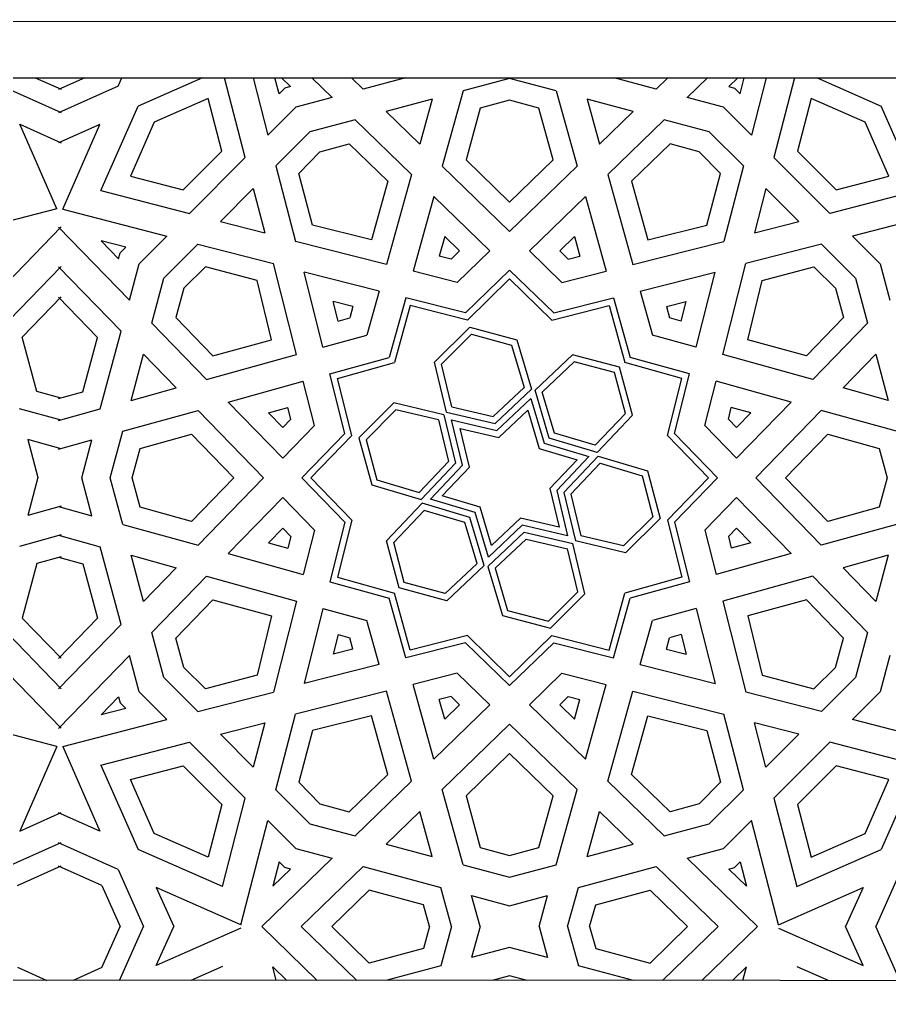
# Model space of a CAD drawing. Header units: inches. Extents: x 13054 to 48691, y 5623 to 20391.
# Drawn here: x 48414.96 to 48422.67, y 18880.37 to 18889.05 of the extents above; entities that cross this region are included whole.
import ezdxf

# ---------------------------------------------------------------- set-up
doc = ezdxf.new("R2010")
doc.units = ezdxf.units.IN
doc.header["$MEASUREMENT"] = 0

msp = doc.modelspace()

# ---------------------------------------------------------------- linework, layer by layer
at = {"transparency": 33554483}
for p, q in [((48359.0099, 18889.046), (48454.949, 18889.0205)), ((48359.5098, 18888.5459), (48454.4489, 18888.5206)), ((48415.1014, 18888.5311), (48415.3325, 18888.4279)), ((48415.5426, 18888.531), (48415.3071, 18888.4257)), ((48415.8358, 18888.4563), (48415.8691, 18888.5309)), ((48416.5858, 18888.5307), (48416.0132, 18888.2788)), ((48416.9638, 18887.8227), (48416.7805, 18888.5307)), ((48417.0327, 18888.5306), (48417.1641, 18888.023)), ((48417.2636, 18888.3881), (48417.2267, 18888.5305)), ((48417.2841, 18888.5305), (48417.3651, 18888.4518)), ((48417.5537, 18888.5305), (48417.7332, 18888.356)), ((48417.904, 18888.5304), (48418.0078, 18888.4296)), ((48418.3834, 18888.5302), (48418.0078, 18888.4296)), ((48419.3071, 18888.525), (48418.8947, 18888.4145)), ((48419.7196, 18888.4145), (48419.3071, 18888.525)), ((48420.6065, 18888.4296), (48420.2327, 18888.5297)), ((48420.7094, 18888.5296), (48420.6065, 18888.4296)), ((48421.0596, 18888.5295), (48420.8811, 18888.356)), ((48421.329, 18888.5295), (48421.2491, 18888.4518)), ((48421.3506, 18888.3881), (48421.3872, 18888.5294)), ((48421.5812, 18888.5294), (48421.4501, 18888.023)), ((48421.8334, 18888.5293), (48421.6504, 18887.8227)), ((48422.0318, 18888.5293), (48422.601, 18888.2788)), ((48414.8038, 18888.4584), (48415.3325, 18888.2222)), ((48415.8358, 18888.4563), (48415.3071, 18888.2201)), ((48417.3135, 18888.438), (48417.2636, 18888.3881)), ((48417.3651, 18888.4518), (48417.3135, 18888.438)), ((48418.8947, 18888.4145), (48418.7098, 18887.7473)), ((48419.7196, 18888.4145), (48419.9044, 18887.7473)), ((48421.2491, 18888.4518), (48421.3007, 18888.438)), ((48421.3007, 18888.438), (48421.3506, 18888.3881)), ((48416.6341, 18888.3468), (48416.1557, 18888.1364)), ((48416.7551, 18887.8796), (48416.6341, 18888.3468)), ((48417.7332, 18888.356), (48417.4107, 18888.2696)), ((48418.621, 18888.3412), (48418.2116, 18888.2315)), ((48418.621, 18888.3412), (48418.5102, 18887.9413)), ((48419.3071, 18888.3306), (48419.047, 18888.2609)), ((48419.5673, 18888.2609), (48419.3071, 18888.3306)), ((48420.4026, 18888.2315), (48419.9932, 18888.3412)), ((48419.9932, 18888.3412), (48420.104, 18887.9413)), ((48421.2035, 18888.2696), (48420.8811, 18888.356)), ((48421.9801, 18888.3468), (48421.8591, 18887.8796)), ((48422.4586, 18888.1364), (48421.9801, 18888.3468)), ((48415.6844, 18887.5314), (48416.0132, 18888.2788)), ((48417.4107, 18888.2696), (48417.1641, 18888.023)), ((48418.2116, 18888.2315), (48418.5102, 18887.9413)), ((48419.047, 18888.2609), (48418.9205, 18887.8044)), ((48419.6937, 18887.8044), (48419.5673, 18888.2609)), ((48420.4026, 18888.2315), (48420.104, 18887.9413)), ((48421.4501, 18888.023), (48421.2035, 18888.2696)), ((48422.9298, 18887.5314), (48422.601, 18888.2788)), ((48417.937, 18888.1579), (48417.5371, 18888.0507)), ((48417.937, 18888.1579), (48418.4359, 18887.673)), ((48420.6772, 18888.1579), (48420.1783, 18887.673)), ((48421.0772, 18888.0507), (48420.6772, 18888.1579)), ((48414.9642, 18888.1193), (48415.3325, 18887.9548)), ((48415.2942, 18887.3692), (48414.9642, 18888.1193)), ((48415.6754, 18888.1172), (48415.3071, 18887.9527)), ((48415.3454, 18887.367), (48415.6754, 18888.1172)), ((48416.1557, 18888.1364), (48415.9452, 18887.6579)), ((48422.669, 18887.6579), (48422.4586, 18888.1364)), ((48417.5371, 18888.0507), (48417.2351, 18887.7488)), ((48421.3791, 18887.7488), (48421.0772, 18888.0507)), ((48416.4125, 18887.5369), (48416.7551, 18887.8796)), ((48417.626, 18887.873), (48417.8856, 18887.9448)), ((48417.8856, 18887.9448), (48418.2259, 18887.6153)), ((48420.7287, 18887.9448), (48420.3883, 18887.6153)), ((48420.9883, 18887.873), (48420.7287, 18887.9448)), ((48421.8591, 18887.8796), (48422.2018, 18887.5369)), ((48416.4693, 18887.3282), (48416.9638, 18887.8227)), ((48417.437, 18887.6811), (48417.626, 18887.873)), ((48418.9205, 18887.8044), (48419.3071, 18887.4287)), ((48419.3071, 18887.4287), (48419.6937, 18887.8044)), ((48421.1772, 18887.6811), (48420.9883, 18887.873)), ((48422.1449, 18887.3282), (48421.6504, 18887.8227)), ((48417.2351, 18887.7488), (48417.4087, 18887.0786)), ((48418.7098, 18887.7473), (48419.3071, 18887.1668)), ((48419.9044, 18887.7473), (48419.3071, 18887.1668)), ((48421.3791, 18887.7488), (48421.2056, 18887.0786)), ((48415.9452, 18887.6579), (48416.4125, 18887.5369)), ((48417.5594, 18887.2235), (48417.437, 18887.6811)), ((48418.4359, 18887.673), (48418.2148, 18886.8749)), ((48420.1783, 18887.673), (48420.3994, 18886.8749)), ((48421.0549, 18887.2235), (48421.1772, 18887.6811)), ((48422.2018, 18887.5369), (48422.669, 18887.6579)), ((48416.7436, 18887.2572), (48417.0348, 18887.5485)), ((48417.0348, 18887.5485), (48417.1366, 18887.1555)), ((48418.2259, 18887.6153), (48418.0831, 18887.0955)), ((48420.3883, 18887.6153), (48420.5312, 18887.0955)), ((48421.5794, 18887.5485), (48421.4777, 18887.1555)), ((48421.8707, 18887.2572), (48421.5794, 18887.5485)), ((48415.6844, 18887.5314), (48416.4693, 18887.3282)), ((48418.6355, 18887.4791), (48418.4516, 18886.815)), ((48418.6355, 18887.4791), (48419.132, 18886.9966)), ((48419.9787, 18887.4791), (48419.4823, 18886.9966)), ((48419.9787, 18887.4791), (48420.1627, 18886.815)), ((48422.9298, 18887.5314), (48422.1449, 18887.3282)), ((48415.2942, 18887.3692), (48414.3706, 18887.13)), ((48415.3454, 18887.367), (48416.269, 18887.1279)), ((48423.2689, 18887.367), (48422.3452, 18887.1279)), ((48415.3325, 18887.2081), (48414.7035, 18886.561)), ((48415.3071, 18887.206), (48415.936, 18886.5589)), ((48416.7436, 18887.2572), (48417.1366, 18887.1555)), ((48418.0831, 18887.0955), (48417.5594, 18887.2235)), ((48420.5312, 18887.0955), (48421.0549, 18887.2235)), ((48421.4777, 18887.1555), (48421.8707, 18887.2572)), ((48416.0224, 18886.8813), (48416.269, 18887.1279)), ((48418.7319, 18887.1236), (48418.6838, 18886.95)), ((48418.7319, 18887.1236), (48418.8625, 18886.9966)), ((48419.8823, 18887.1236), (48419.7517, 18886.9966)), ((48419.8823, 18887.1236), (48419.9304, 18886.95)), ((48422.3452, 18887.1279), (48422.5918, 18886.8813)), ((48415.904, 18887.0284), (48415.687, 18887.0846)), ((48415.687, 18887.0846), (48415.8402, 18886.9269)), ((48415.8541, 18886.9785), (48415.904, 18887.0284)), ((48416.2413, 18886.755), (48416.5433, 18887.0569)), ((48416.5433, 18887.0569), (48417.2135, 18886.8834)), ((48418.2148, 18886.8749), (48417.4087, 18887.0786)), ((48420.3994, 18886.8749), (48421.2056, 18887.0786)), ((48422.071, 18887.0569), (48421.4008, 18886.8834)), ((48422.071, 18887.0569), (48422.3729, 18886.755)), ((48415.8402, 18886.9269), (48415.8541, 18886.9785)), ((48418.7876, 18886.9238), (48418.6838, 18886.95)), ((48418.8625, 18886.9966), (48418.7876, 18886.9238)), ((48419.132, 18886.9966), (48418.8433, 18886.7161)), ((48419.4823, 18886.9966), (48419.771, 18886.7161)), ((48419.7517, 18886.9966), (48419.8266, 18886.9238)), ((48419.8266, 18886.9238), (48419.9304, 18886.95)), ((48415.3325, 18886.8579), (48414.7771, 18886.2864)), ((48415.3071, 18886.8557), (48415.8625, 18886.2843)), ((48415.936, 18886.5589), (48416.0224, 18886.8813)), ((48416.611, 18886.855), (48416.419, 18886.6661)), ((48417.0686, 18886.7327), (48416.611, 18886.855)), ((48417.4172, 18886.0772), (48417.2135, 18886.8834)), ((48421.1971, 18886.0772), (48421.4008, 18886.8834)), ((48421.5457, 18886.7327), (48422.0033, 18886.855)), ((48422.0033, 18886.855), (48422.1952, 18886.6661)), ((48422.5918, 18886.8813), (48422.6782, 18886.5589)), ((48416.1342, 18886.355), (48416.2413, 18886.755)), ((48417.6525, 18886.1424), (48417.4844, 18886.8076)), ((48418.1496, 18886.6395), (48417.4844, 18886.8076)), ((48418.8433, 18886.7161), (48418.4516, 18886.815)), ((48419.3071, 18886.8264), (48418.9156, 18886.446)), ((48419.3071, 18886.8264), (48419.6986, 18886.446)), ((48419.771, 18886.7161), (48420.1627, 18886.815)), ((48420.4646, 18886.6395), (48421.1298, 18886.8076)), ((48420.9617, 18886.1424), (48421.1298, 18886.8076)), ((48422.3729, 18886.755), (48422.4801, 18886.355)), ((48416.419, 18886.6661), (48416.3473, 18886.4065)), ((48417.1965, 18886.209), (48417.0686, 18886.7327)), ((48419.3071, 18886.7479), (48418.9323, 18886.3836)), ((48419.3071, 18886.7479), (48419.6819, 18886.3836)), ((48421.4177, 18886.209), (48421.5457, 18886.7327)), ((48422.1952, 18886.6661), (48422.267, 18886.4065)), ((48414.9861, 18886.232), (48415.3325, 18886.5884)), ((48415.6535, 18886.2299), (48415.3071, 18886.5863)), ((48418.1496, 18886.6395), (48418.0418, 18886.2503)), ((48418.3864, 18886.5797), (48418.2402, 18886.0519)), ((48418.9156, 18886.446), (48418.3864, 18886.5797)), ((48419.6986, 18886.446), (48420.2279, 18886.5797)), ((48420.2279, 18886.5797), (48420.3741, 18886.0519)), ((48420.4646, 18886.6395), (48420.5725, 18886.2503)), ((48417.7875, 18886.3747), (48417.7436, 18886.5484)), ((48417.9174, 18886.5045), (48417.7436, 18886.5484)), ((48417.9174, 18886.5045), (48417.8892, 18886.4028)), ((48418.426, 18886.5116), (48418.2859, 18886.0061)), ((48418.9323, 18886.3836), (48418.426, 18886.5116)), ((48419.6819, 18886.3836), (48420.1883, 18886.5116)), ((48420.1883, 18886.5116), (48420.3283, 18886.0061)), ((48420.6969, 18886.5045), (48420.8706, 18886.5484)), ((48420.6969, 18886.5045), (48420.7251, 18886.4028)), ((48420.8267, 18886.3747), (48420.8706, 18886.5484)), ((48416.3473, 18886.4065), (48416.6767, 18886.0661)), ((48422.267, 18886.4065), (48421.9375, 18886.0661)), ((48416.1342, 18886.355), (48416.619, 18885.8561)), ((48417.7875, 18886.3747), (48417.8892, 18886.4028)), ((48418.6418, 18886.0106), (48418.9534, 18886.3204)), ((48418.9534, 18886.3204), (48419.3699, 18886.2075)), ((48420.8267, 18886.3747), (48420.7251, 18886.4028)), ((48422.4801, 18886.355), (48421.9952, 18885.8561)), ((48415.1153, 18885.7498), (48414.9861, 18886.232)), ((48415.6779, 18885.5954), (48415.8625, 18886.2843)), ((48417.6525, 18886.1424), (48418.0418, 18886.2503)), ((48418.704, 18885.9929), (48418.9701, 18886.2575)), ((48418.9701, 18886.2575), (48419.3249, 18886.1613)), ((48420.9617, 18886.1424), (48420.5725, 18886.2503)), ((48415.5243, 18885.7477), (48415.6535, 18886.2299)), ((48416.6767, 18886.0661), (48417.1965, 18886.209)), ((48419.3249, 18886.1613), (48419.4364, 18885.7868)), ((48419.3699, 18886.2075), (48419.5003, 18885.7697)), ((48421.9375, 18886.0661), (48421.4177, 18886.209)), ((48415.9509, 18885.671), (48416.0606, 18886.0804)), ((48416.0606, 18886.0804), (48416.3508, 18885.7818)), ((48416.619, 18885.8561), (48417.4172, 18886.0772)), ((48419.864, 18886.0751), (48419.5322, 18885.7611)), ((48420.2812, 18885.9646), (48419.864, 18886.0751)), ((48421.9952, 18885.8561), (48421.1971, 18886.0772)), ((48422.5537, 18886.0804), (48422.2635, 18885.7818)), ((48422.5537, 18886.0804), (48422.6634, 18885.671)), ((48417.7123, 18885.9057), (48418.2402, 18886.0519)), ((48417.7805, 18885.8661), (48418.2859, 18886.0061)), ((48418.7474, 18885.568), (48418.6418, 18886.0106)), ((48418.7942, 18885.6147), (48418.704, 18885.9929)), ((48419.8799, 18886.0126), (48419.5961, 18885.744)), ((48420.2353, 18885.9185), (48419.8799, 18886.0126)), ((48420.8338, 18885.8661), (48420.3283, 18886.0061)), ((48420.9019, 18885.9057), (48420.3741, 18886.0519)), ((48417.8461, 18885.3764), (48417.7123, 18885.9057)), ((48420.3335, 18885.5563), (48420.2353, 18885.9185)), ((48420.3961, 18885.5405), (48420.2812, 18885.9646)), ((48420.7682, 18885.3764), (48420.9019, 18885.9057)), ((48416.813, 18885.6565), (48417.477, 18885.8405)), ((48417.576, 18885.4488), (48417.477, 18885.8405)), ((48417.9084, 18885.3597), (48417.7805, 18885.8661)), ((48420.7058, 18885.3597), (48420.8338, 18885.8661)), ((48421.0383, 18885.4488), (48421.1372, 18885.8405)), ((48421.8013, 18885.6565), (48421.1372, 18885.8405)), ((48415.3325, 18885.6897), (48415.1153, 18885.7498)), ((48415.3071, 18885.6875), (48415.5243, 18885.7477)), ((48415.9509, 18885.671), (48416.3508, 18885.7818)), ((48419.1619, 18885.527), (48419.4364, 18885.7868)), ((48419.1784, 18885.4652), (48419.5003, 18885.7697)), ((48419.6587, 18885.3365), (48419.5322, 18885.7611)), ((48419.704, 18885.3818), (48419.5961, 18885.744)), ((48422.6634, 18885.671), (48422.2635, 18885.7818)), ((48416.813, 18885.6565), (48417.2954, 18885.1601)), ((48418.2814, 18885.6502), (48417.9717, 18885.3386)), ((48418.7241, 18885.5446), (48418.2814, 18885.6502)), ((48419.195, 18885.4033), (48419.4954, 18885.6875)), ((48419.4954, 18885.6875), (48419.6134, 18885.2912)), ((48421.8013, 18885.6565), (48421.3188, 18885.1601)), ((48415.3325, 18885.4948), (48414.9617, 18885.5975)), ((48415.3071, 18885.4927), (48415.6779, 18885.5954)), ((48415.8776, 18885.3974), (48416.5448, 18885.5822)), ((48416.5448, 18885.5822), (48417.1252, 18884.9849)), ((48417.1685, 18885.5601), (48417.342, 18885.6082)), ((48417.1685, 18885.5601), (48417.2954, 18885.4295)), ((48417.3682, 18885.5044), (48417.342, 18885.6082)), ((48418.2991, 18885.5881), (48418.0345, 18885.3219)), ((48418.6773, 18885.4978), (48418.2991, 18885.5881)), ((48418.7241, 18885.5446), (48418.8269, 18885.1136)), ((48418.7474, 18885.568), (48419.1784, 18885.4652)), ((48418.7942, 18885.6147), (48419.1619, 18885.527)), ((48419.2116, 18885.3414), (48419.4675, 18885.5836)), ((48419.4675, 18885.5836), (48419.5681, 18885.2459)), ((48420.0662, 18885.2739), (48420.3335, 18885.5563)), ((48420.0834, 18885.21), (48420.3961, 18885.5405)), ((48421.246, 18885.5044), (48421.2722, 18885.6082)), ((48421.4458, 18885.5601), (48421.2722, 18885.6082)), ((48421.4458, 18885.5601), (48421.3188, 18885.4295)), ((48422.0695, 18885.5822), (48421.489, 18884.9849)), ((48422.7367, 18885.3974), (48422.0695, 18885.5822)), ((48417.2954, 18885.4295), (48417.3682, 18885.5044)), ((48418.6773, 18885.4978), (48418.765, 18885.1302)), ((48418.7928, 18885.4992), (48419.195, 18885.4033)), ((48418.8888, 18885.097), (48418.7928, 18885.4992)), ((48421.3188, 18885.4295), (48421.246, 18885.5044)), ((48415.767, 18884.9849), (48415.8776, 18885.3974)), ((48416.0312, 18885.2451), (48416.4876, 18885.3715)), ((48416.4876, 18885.3715), (48416.8633, 18884.9849)), ((48417.2954, 18885.1601), (48417.576, 18885.4488)), ((48417.4656, 18884.9849), (48417.8461, 18885.3764)), ((48418.8689, 18885.4232), (48419.2116, 18885.3414)), ((48418.9506, 18885.0804), (48418.8689, 18885.4232)), ((48420.0662, 18885.2739), (48419.704, 18885.3818)), ((48421.1486, 18884.9849), (48420.7682, 18885.3764)), ((48421.3188, 18885.1601), (48421.0383, 18885.4488)), ((48421.7509, 18884.9849), (48422.1266, 18885.3715)), ((48422.1266, 18885.3715), (48422.5831, 18885.2451)), ((48415.035, 18885.3239), (48415.1253, 18884.987)), ((48415.3325, 18885.2415), (48415.035, 18885.3239)), ((48415.3071, 18885.2393), (48415.6046, 18885.3217)), ((48415.5143, 18884.9849), (48415.6046, 18885.3217)), ((48417.5442, 18884.9849), (48417.9084, 18885.3597)), ((48417.9717, 18885.3386), (48418.0846, 18884.9221)), ((48418.0345, 18885.3219), (48418.1307, 18884.9671)), ((48419.6134, 18885.2912), (48420.0097, 18885.1732)), ((48420.0834, 18885.21), (48419.6587, 18885.3365)), ((48421.0701, 18884.9849), (48420.7058, 18885.3597)), ((48415.9615, 18884.9849), (48416.0312, 18885.2451)), ((48419.5681, 18885.2459), (48419.9058, 18885.1453)), ((48422.5831, 18885.2451), (48422.6528, 18884.9849)), ((48418.765, 18885.1302), (48418.5052, 18884.8556)), ((48418.8269, 18885.1136), (48418.5223, 18884.7918)), ((48419.9058, 18885.1453), (48419.6636, 18884.8894)), ((48420.0097, 18885.1732), (48419.7255, 18884.8728)), ((48420.0919, 18885.1781), (48419.7874, 18884.8562)), ((48420.109, 18885.1142), (48419.8492, 18884.8397)), ((48420.0919, 18885.1781), (48420.528, 18885.0482)), ((48420.109, 18885.1142), (48420.4817, 18885.0033)), ((48418.6045, 18884.7967), (48418.8888, 18885.097)), ((48418.7085, 18884.8245), (48418.9506, 18885.0804)), ((48420.528, 18885.0482), (48420.6405, 18884.6235)), ((48415.1253, 18884.987), (48415.035, 18884.6502)), ((48415.6046, 18884.6481), (48415.5143, 18884.9849)), ((48415.8776, 18884.5725), (48415.767, 18884.9849)), ((48416.0312, 18884.7248), (48415.9615, 18884.9849)), ((48416.8633, 18884.9849), (48416.4876, 18884.5983)), ((48416.5448, 18884.3876), (48417.1252, 18884.9849)), ((48417.4656, 18884.9849), (48417.8461, 18884.5934)), ((48417.5442, 18884.9849), (48417.9084, 18884.6101)), ((48418.1307, 18884.9671), (48418.5052, 18884.8556)), ((48420.4817, 18885.0033), (48420.5777, 18884.6405)), ((48421.0701, 18884.9849), (48420.7058, 18884.6101)), ((48421.1486, 18884.9849), (48420.7682, 18884.5934)), ((48422.0695, 18884.3876), (48421.489, 18884.9849)), ((48422.1266, 18884.5983), (48421.7509, 18884.9849)), ((48422.6528, 18884.9849), (48422.5831, 18884.7248)), ((48418.0846, 18884.9221), (48418.5223, 18884.7918)), ((48419.6636, 18884.8894), (48419.7454, 18884.5467)), ((48419.7255, 18884.8728), (48419.8214, 18884.4706)), ((48419.7874, 18884.8562), (48419.8902, 18884.4252)), ((48416.813, 18884.3133), (48417.2954, 18884.8098)), ((48417.2954, 18884.8098), (48417.576, 18884.5211)), ((48418.2169, 18884.428), (48418.5309, 18884.7598)), ((48418.9556, 18884.6334), (48418.5309, 18884.7598)), ((48419.0009, 18884.6787), (48418.6045, 18884.7967)), ((48419.0462, 18884.724), (48418.7085, 18884.8245)), ((48419.8492, 18884.8397), (48419.9369, 18884.472)), ((48421.3188, 18884.8098), (48421.0383, 18884.5211)), ((48421.8013, 18884.3133), (48421.3188, 18884.8098)), ((48415.3325, 18884.7326), (48415.035, 18884.6502)), ((48415.3071, 18884.7305), (48415.6046, 18884.6481)), ((48416.4876, 18884.5983), (48416.0312, 18884.7248)), ((48418.2794, 18884.4121), (48418.548, 18884.6959)), ((48418.9103, 18884.5881), (48418.548, 18884.6959)), ((48419.1189, 18884.2823), (48419.0009, 18884.6787)), ((48419.1467, 18884.3863), (48419.0462, 18884.724)), ((48422.5831, 18884.7248), (48422.1266, 18884.5983)), ((48417.8461, 18884.5934), (48417.7123, 18884.0642)), ((48417.9084, 18884.6101), (48417.7805, 18884.1038)), ((48419.0181, 18884.2258), (48418.9103, 18884.5881)), ((48419.082, 18884.2087), (48418.9556, 18884.6334)), ((48419.4026, 18884.6284), (48419.1467, 18884.3863)), ((48419.7454, 18884.5467), (48419.4026, 18884.6284)), ((48420.5777, 18884.6405), (48420.317, 18884.3813)), ((48420.6405, 18884.6235), (48420.3345, 18884.3192)), ((48420.7058, 18884.6101), (48420.8338, 18884.1038)), ((48420.7682, 18884.5934), (48420.9019, 18884.0642)), ((48415.8776, 18884.5725), (48416.5448, 18884.3876)), ((48417.1685, 18884.4097), (48417.2954, 18884.5403)), ((48417.2954, 18884.5403), (48417.3682, 18884.4654)), ((48417.576, 18884.5211), (48417.477, 18884.1294)), ((48419.114, 18884.2001), (48419.4358, 18884.5047)), ((48419.4192, 18884.5666), (48419.1189, 18884.2823)), ((48419.8214, 18884.4706), (48419.4192, 18884.5666)), ((48419.4358, 18884.5047), (48419.8668, 18884.4019)), ((48421.0383, 18884.5211), (48421.1372, 18884.1294)), ((48421.3188, 18884.5403), (48421.246, 18884.4654)), ((48421.4458, 18884.4097), (48421.3188, 18884.5403)), ((48422.7367, 18884.5725), (48422.0695, 18884.3876)), ((48415.3325, 18884.4793), (48414.9617, 18884.3766)), ((48415.3071, 18884.4772), (48415.6779, 18884.3745)), ((48417.1685, 18884.4097), (48417.342, 18884.3616)), ((48417.3682, 18884.4654), (48417.342, 18884.3616)), ((48418.3274, 18884.0109), (48418.2169, 18884.428)), ((48418.3735, 18884.0568), (48418.2794, 18884.4121)), ((48419.1778, 18884.183), (48419.4524, 18884.4428)), ((48419.4524, 18884.4428), (48419.82, 18884.3551)), ((48420.3345, 18884.3192), (48419.8902, 18884.4252)), ((48420.317, 18884.3813), (48419.9369, 18884.472)), ((48421.246, 18884.4654), (48421.2722, 18884.3616)), ((48421.4458, 18884.4097), (48421.2722, 18884.3616)), ((48415.8625, 18883.6856), (48415.6779, 18884.3745)), ((48419.9107, 18883.975), (48419.82, 18884.3551)), ((48419.9728, 18883.9576), (48419.8668, 18884.4019)), ((48415.3325, 18884.2844), (48415.1153, 18884.2243)), ((48415.3071, 18884.2823), (48415.5243, 18884.2221)), ((48416.0606, 18883.8894), (48415.9509, 18884.2988)), ((48415.9509, 18884.2988), (48416.3508, 18884.188)), ((48416.813, 18884.3133), (48417.477, 18884.1294)), ((48421.8013, 18884.3133), (48421.1372, 18884.1294)), ((48422.6634, 18884.2988), (48422.2635, 18884.188)), ((48422.6634, 18884.2988), (48422.5537, 18883.8894)), ((48415.1153, 18884.2243), (48414.9861, 18883.7421)), ((48415.5243, 18884.2221), (48415.6535, 18883.74)), ((48416.0606, 18883.8894), (48416.3508, 18884.188)), ((48419.0181, 18884.2258), (48418.7357, 18883.9586)), ((48419.082, 18884.2087), (48418.7515, 18883.8959)), ((48419.114, 18884.2001), (48419.2438, 18883.764)), ((48419.1778, 18884.183), (48419.2888, 18883.8104)), ((48422.5537, 18883.8894), (48422.2635, 18884.188)), ((48416.1342, 18883.6148), (48416.619, 18884.1137)), ((48416.619, 18884.1137), (48417.4172, 18883.8926)), ((48417.7123, 18884.0642), (48418.2402, 18883.918)), ((48417.7805, 18884.1038), (48418.2859, 18883.9637)), ((48420.8338, 18884.1038), (48420.3283, 18883.9637)), ((48420.9019, 18884.0642), (48420.3741, 18883.918)), ((48421.9952, 18884.1137), (48421.1971, 18883.8926)), ((48422.4801, 18883.6148), (48421.9952, 18884.1137)), ((48418.7515, 18883.8959), (48418.3274, 18884.0109)), ((48418.7357, 18883.9586), (48418.3735, 18884.0568)), ((48416.3473, 18883.5634), (48416.6767, 18883.9037)), ((48416.6767, 18883.9037), (48417.1965, 18883.7609)), ((48417.4172, 18883.8926), (48417.2135, 18883.0865)), ((48418.3864, 18883.3901), (48418.2402, 18883.918)), ((48418.426, 18883.4583), (48418.2859, 18883.9637)), ((48419.6515, 18883.7143), (48419.9107, 18883.975)), ((48419.6686, 18883.6515), (48419.9728, 18883.9576)), ((48420.1883, 18883.4583), (48420.3283, 18883.9637)), ((48420.2279, 18883.3901), (48420.3741, 18883.918)), ((48421.1971, 18883.8926), (48421.4008, 18883.0865)), ((48421.9375, 18883.9037), (48421.4177, 18883.7609)), ((48422.267, 18883.5634), (48421.9375, 18883.9037)), ((48417.6525, 18883.8274), (48417.4844, 18883.1622)), ((48417.6525, 18883.8274), (48418.0418, 18883.7196)), ((48419.2888, 18883.8104), (48419.6515, 18883.7143)), ((48420.9617, 18883.8274), (48420.5725, 18883.7196)), ((48420.9617, 18883.8274), (48421.1298, 18883.1622)), ((48414.9861, 18883.7421), (48415.3325, 18883.3857)), ((48415.6535, 18883.74), (48415.3071, 18883.3836)), ((48417.1965, 18883.7609), (48417.0686, 18883.2372)), ((48418.1496, 18883.3303), (48418.0418, 18883.7196)), ((48419.2438, 18883.764), (48419.6686, 18883.6515)), ((48420.4646, 18883.3303), (48420.5725, 18883.7196)), ((48421.4177, 18883.7609), (48421.5457, 18883.2372)), ((48415.3325, 18883.1162), (48414.7771, 18883.6877)), ((48415.3071, 18883.1141), (48415.8625, 18883.6856)), ((48416.2413, 18883.2149), (48416.1342, 18883.6148)), ((48416.419, 18883.3038), (48416.3473, 18883.5634)), ((48417.7875, 18883.5952), (48417.7436, 18883.4214)), ((48417.7875, 18883.5952), (48417.8892, 18883.567)), ((48417.9174, 18883.4653), (48417.8892, 18883.567)), ((48418.9323, 18883.5862), (48418.426, 18883.4583)), ((48419.3071, 18883.222), (48418.9323, 18883.5862)), ((48419.3071, 18883.222), (48419.6819, 18883.5862)), ((48419.6819, 18883.5862), (48420.1883, 18883.4583)), ((48420.6969, 18883.4653), (48420.7251, 18883.567)), ((48420.8267, 18883.5952), (48420.7251, 18883.567)), ((48420.8267, 18883.5952), (48420.8706, 18883.4214)), ((48422.1952, 18883.3038), (48422.267, 18883.5634)), ((48422.4801, 18883.6148), (48422.3729, 18883.2149)), ((48417.9174, 18883.4653), (48417.7436, 18883.4214)), ((48418.9156, 18883.5239), (48418.3864, 18883.3901)), ((48419.3071, 18883.1434), (48418.9156, 18883.5239)), ((48419.3071, 18883.1434), (48419.6986, 18883.5239)), ((48419.6986, 18883.5239), (48420.2279, 18883.3901)), ((48420.6969, 18883.4653), (48420.8706, 18883.4214)), ((48415.3325, 18882.7659), (48414.7035, 18883.4131)), ((48415.3071, 18882.7638), (48415.936, 18883.411)), ((48416.0224, 18883.0885), (48415.936, 18883.411)), ((48422.6782, 18883.411), (48422.5918, 18883.0885)), ((48416.611, 18883.1148), (48416.419, 18883.3038)), ((48418.1496, 18883.3303), (48417.4844, 18883.1622)), ((48420.4646, 18883.3303), (48421.1298, 18883.1622)), ((48422.0033, 18883.1148), (48422.1952, 18883.3038)), ((48416.5433, 18882.9129), (48416.2413, 18883.2149)), ((48417.0686, 18883.2372), (48416.611, 18883.1148)), ((48418.8433, 18883.2538), (48418.4516, 18883.1548)), ((48419.132, 18882.9732), (48418.8433, 18883.2538)), ((48419.4823, 18882.9732), (48419.771, 18883.2538)), ((48419.771, 18883.2538), (48420.1627, 18883.1548)), ((48421.5457, 18883.2372), (48422.0033, 18883.1148)), ((48422.3729, 18883.2149), (48422.071, 18882.9129)), ((48418.6355, 18882.4908), (48418.4516, 18883.1548)), ((48419.9787, 18882.4908), (48420.1627, 18883.1548)), ((48415.687, 18882.8852), (48415.8402, 18883.0429)), ((48415.8402, 18883.0429), (48415.8541, 18882.9913)), ((48416.269, 18882.8419), (48416.0224, 18883.0885)), ((48416.5433, 18882.9129), (48417.2135, 18883.0865)), ((48418.2148, 18883.095), (48417.4087, 18882.8913)), ((48418.4359, 18882.2968), (48418.2148, 18883.095)), ((48418.7876, 18883.046), (48418.6838, 18883.0198)), ((48418.8625, 18882.9732), (48418.7876, 18883.046)), ((48419.7517, 18882.9732), (48419.8266, 18883.046)), ((48419.8266, 18883.046), (48419.9304, 18883.0198)), ((48420.1783, 18882.2968), (48420.3994, 18883.095)), ((48420.3994, 18883.095), (48421.2056, 18882.8913)), ((48422.071, 18882.9129), (48421.4008, 18883.0865)), ((48422.5918, 18883.0885), (48422.3452, 18882.8419)), ((48415.904, 18882.9414), (48415.687, 18882.8852)), ((48415.8541, 18882.9913), (48415.904, 18882.9414)), ((48418.6355, 18882.4908), (48419.132, 18882.9732)), ((48418.7319, 18882.8463), (48418.6838, 18883.0198)), ((48418.7319, 18882.8463), (48418.8625, 18882.9732)), ((48419.9787, 18882.4908), (48419.4823, 18882.9732)), ((48419.8823, 18882.8463), (48419.7517, 18882.9732)), ((48419.8823, 18882.8463), (48419.9304, 18883.0198)), ((48417.2351, 18882.2211), (48417.4087, 18882.8913)), ((48418.0831, 18882.8743), (48417.5594, 18882.7464)), ((48418.2259, 18882.3545), (48418.0831, 18882.8743)), ((48420.3883, 18882.3545), (48420.5312, 18882.8743)), ((48420.5312, 18882.8743), (48421.0549, 18882.7464)), ((48421.3791, 18882.2211), (48421.2056, 18882.8913)), ((48415.2942, 18882.6049), (48414.3706, 18882.8441)), ((48415.3454, 18882.6028), (48416.269, 18882.8419)), ((48416.7436, 18882.7126), (48417.1366, 18882.8144)), ((48417.1366, 18882.8144), (48417.0348, 18882.4214)), ((48418.7098, 18882.2226), (48419.3071, 18882.803)), ((48419.9044, 18882.2226), (48419.3071, 18882.803)), ((48421.5794, 18882.4214), (48421.4777, 18882.8144)), ((48421.8707, 18882.7126), (48421.4777, 18882.8144)), ((48423.2689, 18882.6028), (48422.3452, 18882.8419)), ((48417.0348, 18882.4214), (48416.7436, 18882.7126)), ((48417.5594, 18882.7464), (48417.437, 18882.2888)), ((48421.0549, 18882.7464), (48421.1772, 18882.2888)), ((48421.8707, 18882.7126), (48421.5794, 18882.4214)), ((48415.2942, 18882.6049), (48414.9642, 18881.8547)), ((48415.3454, 18882.6028), (48415.6754, 18881.8526)), ((48415.6844, 18882.4384), (48416.4693, 18882.6416)), ((48416.9638, 18882.1471), (48416.4693, 18882.6416)), ((48422.1449, 18882.6416), (48421.6504, 18882.1471)), ((48422.9298, 18882.4384), (48422.1449, 18882.6416)), ((48419.3071, 18882.5411), (48418.9205, 18882.1654)), ((48419.6937, 18882.1654), (48419.3071, 18882.5411)), ((48415.6844, 18882.4384), (48416.0132, 18881.691)), ((48415.9452, 18882.3119), (48416.4125, 18882.4329)), ((48416.4125, 18882.4329), (48416.7551, 18882.0903)), ((48422.2018, 18882.4329), (48421.8591, 18882.0903)), ((48422.669, 18882.3119), (48422.2018, 18882.4329)), ((48422.9298, 18882.4384), (48422.601, 18881.691)), ((48417.8856, 18882.0251), (48418.2259, 18882.3545)), ((48420.7287, 18882.0251), (48420.3883, 18882.3545)), ((48416.1557, 18881.8335), (48415.9452, 18882.3119)), ((48417.437, 18882.2888), (48417.626, 18882.0968)), ((48417.937, 18881.812), (48418.4359, 18882.2968)), ((48420.6772, 18881.812), (48420.1783, 18882.2968)), ((48421.1772, 18882.2888), (48420.9883, 18882.0968)), ((48422.4586, 18881.8335), (48422.669, 18882.3119)), ((48417.2351, 18882.2211), (48417.5371, 18881.9191)), ((48418.8947, 18881.5554), (48418.7098, 18882.2226)), ((48418.9205, 18882.1654), (48419.047, 18881.709)), ((48419.5673, 18881.709), (48419.6937, 18882.1654)), ((48419.7196, 18881.5554), (48419.9044, 18882.2226)), ((48421.0772, 18881.9191), (48421.3791, 18882.2211)), ((48416.7551, 18882.0903), (48416.6341, 18881.623)), ((48416.7606, 18881.3622), (48416.9638, 18882.1471)), ((48417.626, 18882.0968), (48417.8856, 18882.0251)), ((48420.9883, 18882.0968), (48420.7287, 18882.0251)), ((48421.6504, 18882.1471), (48421.8536, 18881.3622)), ((48421.8591, 18882.0903), (48421.9801, 18881.623)), ((48414.9642, 18881.8547), (48415.3325, 18882.0193)), ((48415.6754, 18881.8526), (48415.3071, 18882.0172)), ((48418.2116, 18881.7384), (48418.5102, 18882.0286)), ((48418.621, 18881.6287), (48418.5102, 18882.0286)), ((48419.9932, 18881.6287), (48420.104, 18882.0286)), ((48420.4026, 18881.7384), (48420.104, 18882.0286)), ((48416.925, 18881.0232), (48417.1641, 18881.9468)), ((48417.1641, 18881.9468), (48417.4107, 18881.7002)), ((48417.5371, 18881.9191), (48417.937, 18881.812)), ((48420.6772, 18881.812), (48421.0772, 18881.9191)), ((48421.2035, 18881.7002), (48421.4501, 18881.9468)), ((48421.6892, 18881.0232), (48421.4501, 18881.9468)), ((48416.6341, 18881.623), (48416.1557, 18881.8335)), ((48421.9801, 18881.623), (48422.4586, 18881.8335)), ((48414.8038, 18881.5157), (48415.3325, 18881.7519)), ((48415.8358, 18881.5136), (48415.3071, 18881.7498)), ((48418.2116, 18881.7384), (48418.621, 18881.6287)), ((48419.9932, 18881.6287), (48420.4026, 18881.7384)), ((48416.7606, 18881.3622), (48416.0132, 18881.691)), ((48417.4107, 18881.7002), (48417.7332, 18881.6138)), ((48419.047, 18881.709), (48419.3071, 18881.6393)), ((48419.3071, 18881.6393), (48419.5673, 18881.709)), ((48420.8811, 18881.6138), (48421.2035, 18881.7002)), ((48421.8536, 18881.3622), (48422.601, 18881.691)), ((48414.946, 18881.3735), (48415.3325, 18881.5462)), ((48417.1099, 18881.0081), (48417.7332, 18881.6138)), ((48417.2636, 18881.5818), (48417.2074, 18881.3648)), ((48417.3135, 18881.5319), (48417.2636, 18881.5818)), ((48418.8947, 18881.5554), (48419.3071, 18881.4448)), ((48419.3071, 18881.4448), (48419.7196, 18881.5554)), ((48421.5044, 18881.0081), (48420.8811, 18881.6138)), ((48421.3007, 18881.5319), (48421.3506, 18881.5818)), ((48421.3506, 18881.5818), (48421.4068, 18881.3648)), ((48415.3221, 18881.5374), (48415.3071, 18881.5441)), ((48415.6936, 18881.3714), (48415.3071, 18881.5441)), ((48415.8358, 18881.5136), (48416.0616, 18881.0081)), ((48417.2074, 18881.3648), (48417.3651, 18881.518)), ((48417.3651, 18881.518), (48417.3135, 18881.5319)), ((48417.4602, 18881.0081), (48418.0078, 18881.5403)), ((48418.0078, 18881.5403), (48418.6967, 18881.3557)), ((48419.9176, 18881.3557), (48420.6065, 18881.5403)), ((48421.1541, 18881.0081), (48420.6065, 18881.5403)), ((48421.2491, 18881.518), (48421.3007, 18881.5319)), ((48421.4068, 18881.3648), (48421.2491, 18881.518)), ((48422.7785, 18881.5136), (48422.5526, 18881.0081)), ((48415.6936, 18881.3714), (48415.8559, 18881.0081)), ((48416.1748, 18881.3532), (48416.329, 18881.0081)), ((48416.925, 18881.0232), (48416.1748, 18881.3532)), ((48418.0622, 18881.3313), (48417.7296, 18881.0081)), ((48418.5443, 18881.2021), (48418.0622, 18881.3313)), ((48418.7929, 18881.0081), (48418.6967, 18881.3557)), ((48419.8213, 18881.0081), (48419.9176, 18881.3557)), ((48420.0699, 18881.2021), (48420.5521, 18881.3313)), ((48420.5521, 18881.3313), (48420.8846, 18881.0081)), ((48421.6892, 18881.0232), (48422.4394, 18881.3532)), ((48422.4394, 18881.3532), (48422.2852, 18881.0081)), ((48418.5981, 18881.0081), (48418.5443, 18881.2021)), ((48418.9703, 18881.2823), (48419.3071, 18881.1921)), ((48419.0463, 18881.0081), (48418.9703, 18881.2823)), ((48419.3071, 18881.1921), (48419.6439, 18881.2823)), ((48419.568, 18881.0081), (48419.6439, 18881.2823)), ((48420.0162, 18881.0081), (48420.0699, 18881.2021)), ((48415.6936, 18880.6448), (48415.8559, 18881.0081)), ((48415.8484, 18880.5309), (48416.0616, 18881.0081)), ((48415.8555, 18881.0091), (48415.8559, 18881.0081)), ((48416.0612, 18881.0091), (48416.0616, 18881.0081)), ((48416.1748, 18880.663), (48416.329, 18881.0081)), ((48416.925, 18880.993), (48416.1748, 18880.663)), ((48416.3286, 18881.0091), (48416.329, 18881.0081)), ((48417.1099, 18881.0081), (48417.1109, 18881.0091)), ((48417.1099, 18881.0081), (48417.6014, 18880.5304)), ((48417.4602, 18881.0081), (48417.4612, 18881.0091)), ((48417.4602, 18881.0081), (48417.9518, 18880.5304)), ((48417.7306, 18881.0091), (48417.7296, 18881.0081)), ((48418.0622, 18880.6849), (48417.7296, 18881.0081)), ((48418.5981, 18881.0081), (48418.5443, 18880.8141)), ((48418.7929, 18881.0081), (48418.6967, 18880.6605)), ((48418.7929, 18881.0081), (48418.7927, 18881.0091)), ((48419.0463, 18881.0081), (48418.9703, 18880.7338)), ((48419.0463, 18881.0081), (48419.046, 18881.0091)), ((48419.568, 18881.0081), (48419.5682, 18881.0091)), ((48419.568, 18881.0081), (48419.6439, 18880.7338)), ((48419.8213, 18881.0081), (48419.8216, 18881.0091)), ((48419.8213, 18881.0081), (48419.9176, 18880.6605)), ((48420.0162, 18881.0081), (48420.0699, 18880.8141)), ((48420.5521, 18880.6849), (48420.8846, 18881.0081)), ((48421.1541, 18881.0081), (48420.6617, 18880.5296)), ((48420.8836, 18881.0091), (48420.8846, 18881.0081)), ((48421.5044, 18881.0081), (48421.0119, 18880.5295)), ((48421.1541, 18881.0081), (48421.1531, 18881.0091)), ((48421.5044, 18881.0081), (48421.5034, 18881.0091)), ((48421.6892, 18880.993), (48422.4394, 18880.663)), ((48422.2857, 18881.0091), (48422.2852, 18881.0081)), ((48422.4394, 18880.663), (48422.2852, 18881.0081)), ((48422.5531, 18881.0091), (48422.5526, 18881.0081)), ((48422.7667, 18880.5291), (48422.5526, 18881.0081)), ((48418.5443, 18880.8141), (48418.0622, 18880.6849)), ((48419.3071, 18880.8241), (48418.9703, 18880.7338)), ((48419.6439, 18880.7338), (48419.3071, 18880.8241)), ((48420.0699, 18880.8141), (48420.5521, 18880.6849)), ((48414.946, 18880.6469), (48415.2052, 18880.5311)), ((48415.6936, 18880.6448), (48415.439, 18880.531)), ((48416.7606, 18880.654), (48416.4805, 18880.5307)), ((48417.2387, 18880.5305), (48417.2074, 18880.6514)), ((48417.2074, 18880.6514), (48417.3318, 18880.5305)), ((48418.6967, 18880.6605), (48418.2106, 18880.5303)), ((48420.4058, 18880.5297), (48419.9176, 18880.6605)), ((48421.4068, 18880.6514), (48421.2813, 18880.5295)), ((48421.3752, 18880.5294), (48421.4068, 18880.6514)), ((48421.8536, 18880.654), (48422.1372, 18880.5292)), ((48419.3071, 18880.5714), (48419.1529, 18880.53)), ((48419.4616, 18880.53), (48419.3071, 18880.5714))]:
    msp.add_line(p, q, dxfattribs=at)
msp.add_lwpolyline([(48443.3857, 18880.5236), (48367.5076, 18880.5438), (48367.4844, 18793.5307)], dxfattribs=at)

doc.saveas('drawing.dxf')
